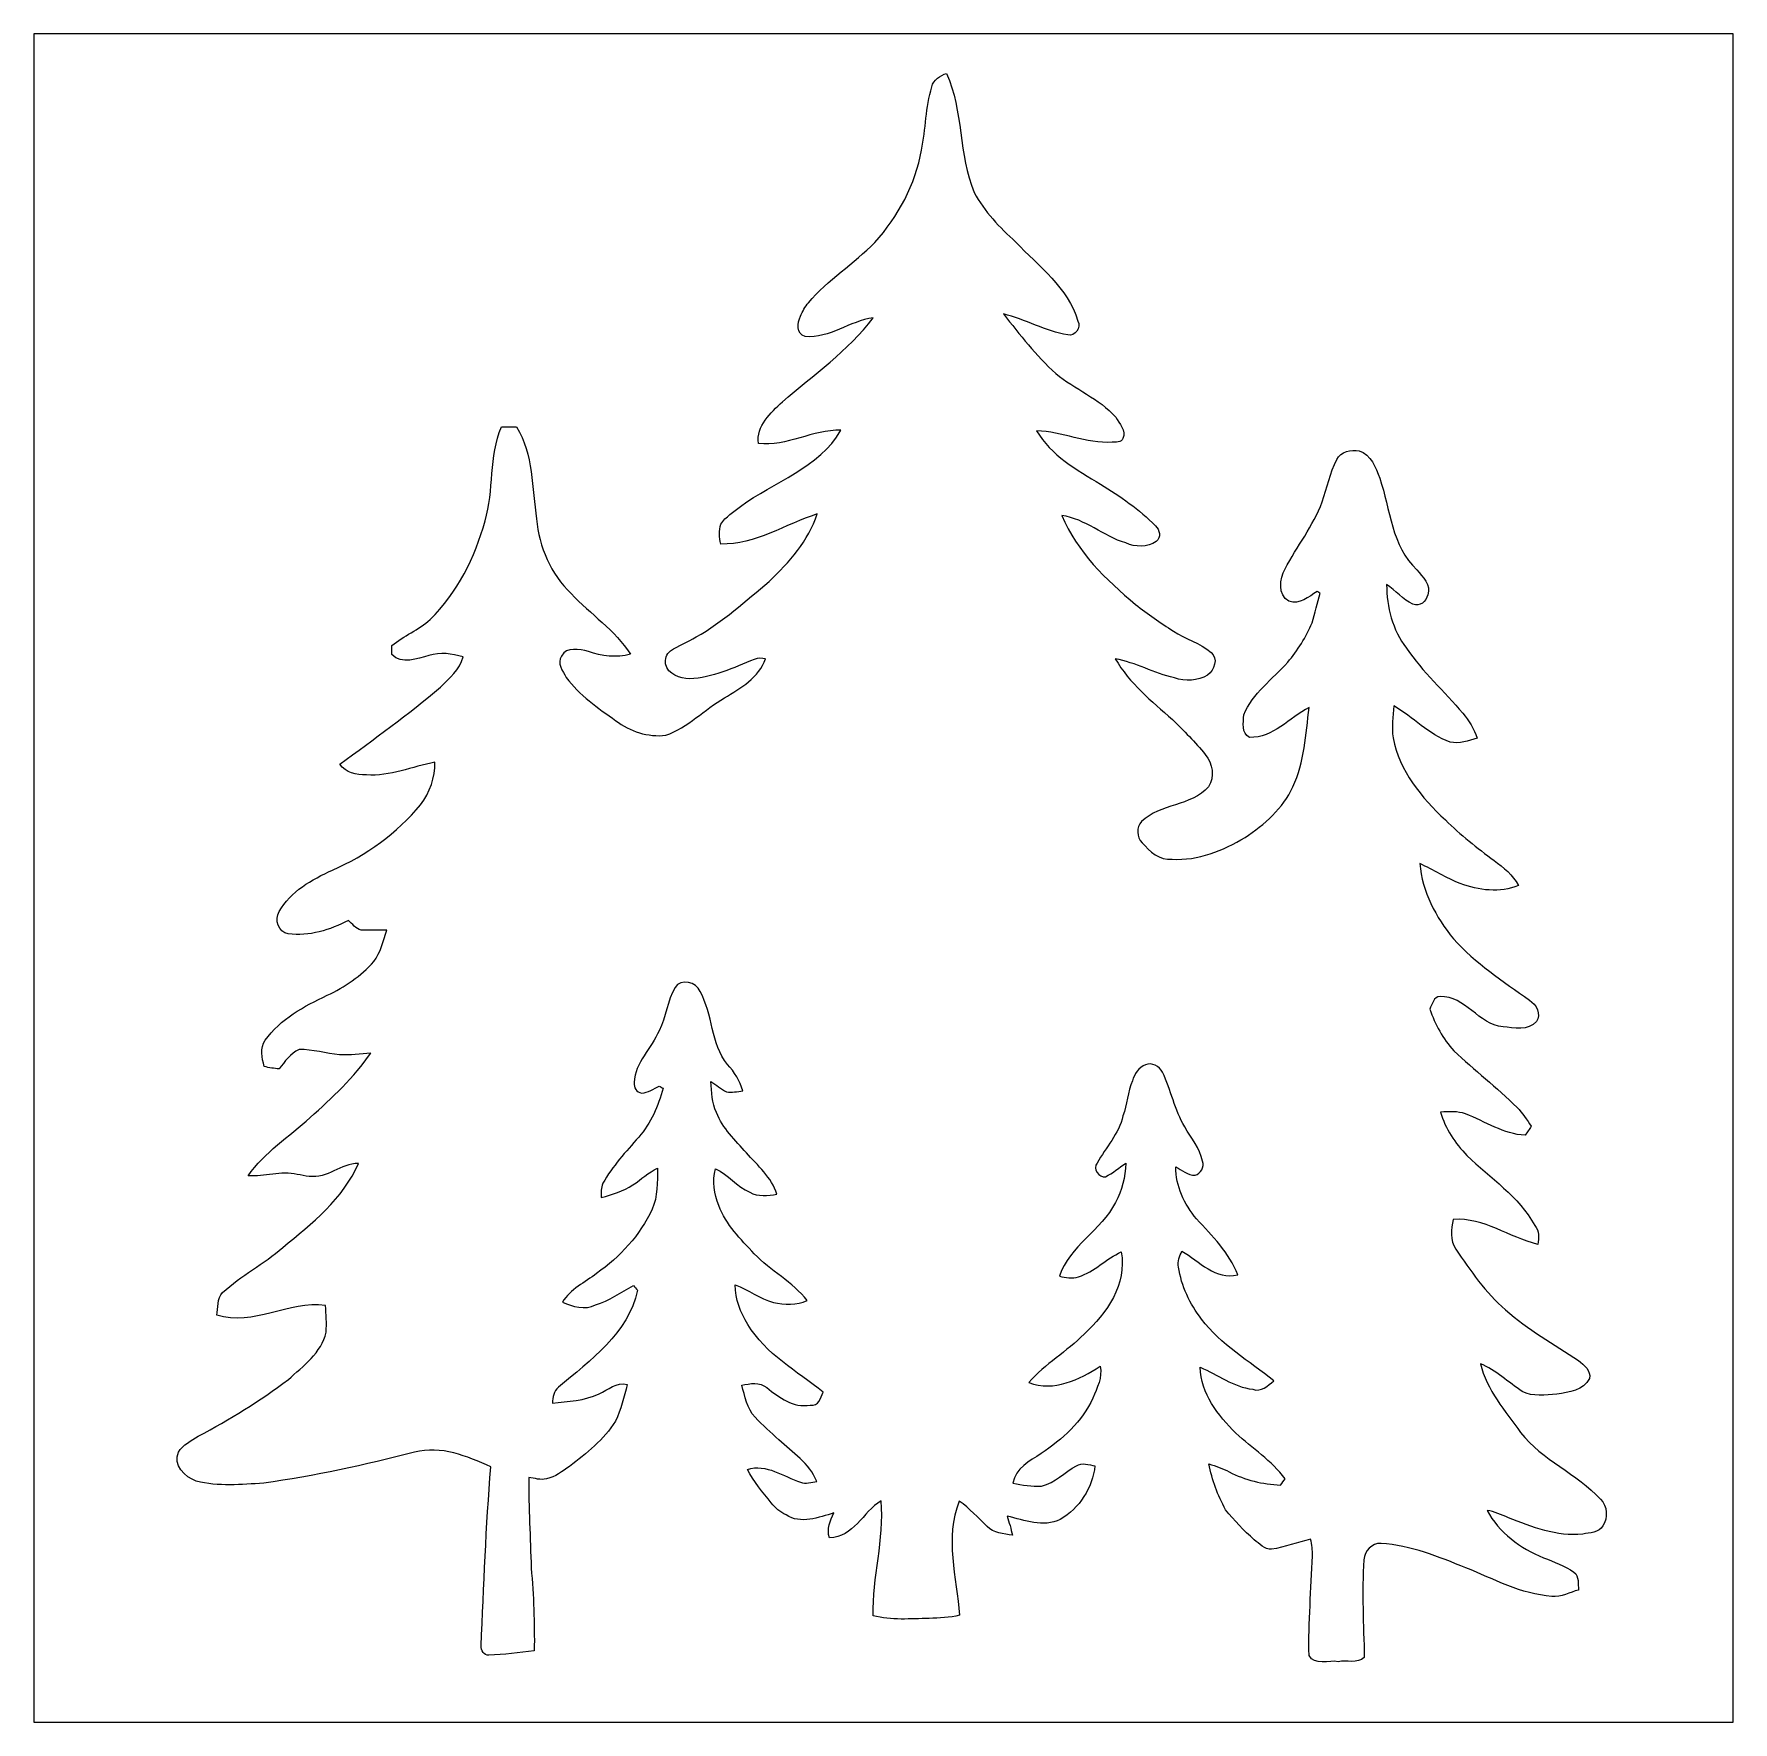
# Model space of a CAD drawing. Header units: centimetres. Extents: x -16.8 to 16.8, y -16.7 to 16.7.
import ezdxf

# ---------------------------------------------------------------- set-up
doc = ezdxf.new("R2010")
doc.units = ezdxf.units.CM
doc.header["$MEASUREMENT"] = 0
doc.layers.add('Layer 1', color=7, linetype='Continuous')

msp = doc.modelspace()

# ---------------------------------------------------------------- linework, layer by layer
at = {"layer": 'Layer 1', "color": 7}
for points, knots in [([(-16.77458, 16.66875), (-16.77458, 16.66875), (16.77458, 16.66875), (16.77458, 16.66875), (16.77458, 16.66875), (16.77458, 16.66875), (16.77458, -16.66875), (16.77458, -16.66875), (16.77458, -16.66875), (16.77458, -16.66875), (-16.77458, -16.66875), (-16.77458, -16.66875), (-16.77458, -16.66875), (-16.77458, -16.66875), (-16.77458, 16.66875), (-16.77458, 16.66875), (-16.77458, 16.66875), (-16.77458, 16.66875), (-16.77458, 16.66875), (-16.77458, 16.66875)], [0, 0, 0, 0, 0.16666667, 0.16666667, 0.16666667, 0.16666667, 0.33333333, 0.33333333, 0.33333333, 0.33333333, 0.5, 0.5, 0.5, 0.5, 0.66666667, 0.66666667, 0.66666667, 0.66666667, 1, 1, 1, 1]), ([(0.95321, 15.62523), (0.82903, 15.22024), (0.83785, 14.78915), (0.74895, 14.3764), (0.74895, 14.3764), (0.63324, 13.69342), (0.28822, 13.06512), (-0.16898, 12.55113), (-0.16898, 12.55113), (-0.58526, 12.13097), (-1.0982, 11.81417), (-1.48308, 11.36086), (-1.48308, 11.36086), (-1.5494, 11.28148), (-1.59844, 11.18905), (-1.63865, 11.09451), (-1.63865, 11.09451), (-1.7018, 10.96081), (-1.72332, 10.74173), (-1.54658, 10.69411), (-1.54658, 10.69411), (-1.06433, 10.64895), (-0.66851, 11.00384), (-0.20144, 11.06241), (-0.20144, 11.06241), (-0.70062, 10.40906), (-1.38042, 9.93704), (-1.99531, 9.40329), (-1.99531, 9.40329), (-2.2292, 9.18563), (-2.5146, 8.93269), (-2.47086, 8.5792), (-2.47086, 8.5792), (-1.90782, 8.51641), (-1.39665, 8.85966), (-0.84032, 8.84379), (-0.84032, 8.84379), (-1.27635, 8.09413), (-2.159, 7.83026), (-2.82399, 7.33742), (-2.82399, 7.33742), (-2.9531, 7.22348), (-3.11891, 7.13811), (-3.2131, 6.98888), (-3.2131, 6.98888), (-3.25543, 6.86153), (-3.23991, 6.72465), (-3.21451, 6.59589), (-3.21451, 6.59589), (-2.52942, 6.57719), (-1.94134, 6.98782), (-1.30986, 7.18891), (-1.30986, 7.18891), (-1.48237, 6.6615), (-1.86161, 6.23217), (-2.25848, 5.85752), (-2.25848, 5.85752), (-2.71851, 5.46735), (-3.17183, 5.06024), (-3.69888, 4.76074), (-3.69888, 4.76074), (-3.86715, 4.6669), (-4.04601, 4.59211), (-4.20652, 4.48486), (-4.20652, 4.48486), (-4.28943, 4.43054), (-4.31483, 4.31941), (-4.30565, 4.22663), (-4.30565, 4.22663), (-4.25238, 4.02096), (-4.02202, 3.93453), (-3.82834, 3.93524), (-3.82834, 3.93524), (-3.37573, 3.94582), (-2.96369, 4.15819), (-2.55058, 4.31765), (-2.55058, 4.31765), (-2.48038, 4.34799), (-2.40242, 4.34622), (-2.32904, 4.32717), (-2.32904, 4.32717), (-2.45886, 3.95781), (-2.82187, 3.74826), (-3.13866, 3.55847), (-3.13866, 3.55847), (-3.5373, 3.33058), (-3.85904, 2.97109), (-4.29824, 2.81834), (-4.29824, 2.81834), (-4.6482, 2.77707), (-5.00803, 2.8956), (-5.28708, 3.10691), (-5.28708, 3.10691), (-5.6388, 3.35915), (-6.00745, 3.6068), (-6.26463, 3.9624), (-6.26463, 3.9624), (-6.33377, 4.08658), (-6.4516, 4.24039), (-6.36094, 4.38362), (-6.36094, 4.38362), (-6.25581, 4.57306), (-6.00287, 4.5152), (-5.82789, 4.47428), (-5.82789, 4.47428), (-5.56154, 4.37903), (-5.27191, 4.34375), (-4.99674, 4.4196), (-4.99674, 4.4196), (-5.29625, 4.89867), (-5.78979, 5.20524), (-6.16585, 5.61693), (-6.16585, 5.61693), (-6.56908, 6.00146), (-6.80297, 6.5405), (-6.85165, 7.09154), (-6.85165, 7.09154), (-6.94478, 7.69867), (-6.90704, 8.36824), (-7.24676, 8.90764), (-7.24676, 8.90764), (-7.34554, 8.90834), (-7.44396, 8.90976), (-7.54239, 8.91081), (-7.54239, 8.91081), (-7.79568, 8.32238), (-7.68668, 7.65986), (-7.86694, 7.05273), (-7.86694, 7.05273), (-8.06838, 6.33166), (-8.41163, 5.63421), (-8.95138, 5.1054), (-8.95138, 5.1054), (-9.17681, 4.8962), (-9.4742, 4.78578), (-9.70844, 4.58929), (-9.70844, 4.58929), (-9.70809, 4.54484), (-9.70739, 4.45594), (-9.70703, 4.41149), (-9.70703, 4.41149), (-9.51018, 4.20441), (-9.20785, 4.33599), (-8.97537, 4.39173), (-8.97537, 4.39173), (-8.75524, 4.46476), (-8.52064, 4.43336), (-8.30298, 4.36774), (-8.30298, 4.36774), (-8.36189, 4.11233), (-8.57426, 3.95041), (-8.74536, 3.77119), (-8.74536, 3.77119), (-9.38283, 3.23144), (-10.06052, 2.74073), (-10.73609, 2.24931), (-10.73609, 2.24931), (-10.61932, 2.08174), (-10.40659, 2.02741), (-10.21186, 2.03518), (-10.21186, 2.03518), (-9.74372, 2.00554), (-9.30593, 2.19569), (-8.85613, 2.28882), (-8.85613, 2.28882), (-8.85684, 1.98614), (-8.95244, 1.68593), (-9.14012, 1.4478), (-9.14012, 1.4478), (-9.6072, 0.88724), (-10.21151, 0.44379), (-10.88178, 0.15769), (-10.88178, 0.15769), (-11.2836, -0.03069), (-11.71116, -0.26176), (-11.93165, -0.66428), (-11.93165, -0.66428), (-12.02761, -0.82479), (-11.95141, -1.07068), (-11.75491, -1.10067), (-11.75491, -1.10067), (-11.34251, -1.15711), (-10.92764, -1.03046), (-10.56711, -0.83679), (-10.56711, -0.83679), (-10.48985, -0.90664), (-10.42176, -1.00295), (-10.31487, -1.02729), (-10.31487, -1.02729), (-10.14624, -1.03752), (-9.97656, -1.0287), (-9.80722, -1.03293), (-9.80722, -1.03293), (-9.88166, -1.24178), (-9.92752, -1.46967), (-10.06193, -1.65065), (-10.06193, -1.65065), (-10.31734, -1.93604), (-10.63837, -2.15547), (-10.98444, -2.31563), (-10.98444, -2.31563), (-11.4427, -2.53259), (-11.9066, -2.78589), (-12.21211, -3.20428), (-12.21211, -3.20428), (-12.30842, -3.36056), (-12.27667, -3.55459), (-12.22657, -3.72004), (-12.22657, -3.72004), (-12.13238, -3.75567), (-12.03078, -3.75356), (-11.93271, -3.77155), (-11.93271, -3.77155), (-11.82652, -3.62268), (-11.70623, -3.47204), (-11.54077, -3.38737), (-11.54077, -3.38737), (-11.26984, -3.38384), (-11.00773, -3.46604), (-10.73997, -3.4925), (-10.73997, -3.4925), (-10.53359, -3.49709), (-10.32757, -3.47874), (-10.12296, -3.45828), (-10.12296, -3.45828), (-10.45669, -3.93982), (-10.88813, -4.34058), (-11.31993, -4.73216), (-11.31993, -4.73216), (-11.73727, -5.10505), (-12.22481, -5.41549), (-12.54584, -5.88257), (-12.54584, -5.88257), (-12.22093, -5.90374), (-11.90025, -5.78062), (-11.5764, -5.85258), (-11.5764, -5.85258), (-11.49738, -5.86458), (-11.41977, -5.88716), (-11.33934, -5.89351), (-11.33934, -5.89351), (-10.98479, -5.93901), (-10.71598, -5.63986), (-10.3692, -5.63562), (-10.3692, -5.63562), (-10.66412, -6.33871), (-11.28995, -6.82202), (-11.86039, -7.2958), (-11.86039, -7.2958), (-12.23469, -7.62282), (-12.68589, -7.84895), (-13.05031, -8.18797), (-13.05031, -8.18797), (-13.16038, -8.30721), (-13.13886, -8.48783), (-13.16496, -8.63459), (-13.16496, -8.63459), (-12.44424, -8.86425), (-11.74327, -8.34249), (-11.01937, -8.43986), (-11.01937, -8.43986), (-11.00349, -8.6166), (-10.99573, -8.79263), (-11.0049, -8.97043), (-11.0049, -8.97043), (-11.09486, -9.37966), (-11.46351, -9.63824), (-11.75209, -9.90671), (-11.75209, -9.90671), (-12.31441, -10.32369), (-12.90955, -10.69834), (-13.53009, -11.02219), (-13.53009, -11.02219), (-13.66626, -11.11568), (-13.84018, -11.18553), (-13.91885, -11.34039), (-13.91885, -11.34039), (-14.03703, -11.58663), (-13.79467, -11.83711), (-13.56889, -11.91119), (-13.56889, -11.91119), (-13.13603, -12.02408), (-12.67954, -11.97892), (-12.23892, -11.95176), (-12.23892, -11.95176), (-11.2335, -11.81171), (-10.24184, -11.58946), (-9.25795, -11.34075), (-9.25795, -11.34075), (-8.74219, -11.20105), (-8.22043, -11.42118), (-7.75264, -11.6265), (-7.75264, -11.6265), (-7.8486, -12.80442), (-7.89658, -13.98482), (-7.94385, -15.16556), (-7.94385, -15.16556), (-7.9562, -15.25376), (-7.88599, -15.35501), (-7.7911, -15.34795), (-7.7911, -15.34795), (-7.49124, -15.33631), (-7.19243, -15.30562), (-6.89575, -15.25976), (-6.89575, -15.25976), (-6.8894, -14.71542), (-6.90739, -14.17179), (-6.95678, -13.62992), (-6.95678, -13.62992), (-6.97442, -13.03232), (-7.00546, -12.43542), (-7.00511, -11.83781), (-7.00511, -11.83781), (-6.8894, -11.85474), (-6.77157, -11.89637), (-6.65445, -11.86744), (-6.65445, -11.86744), (-6.48335, -11.82723), (-6.34012, -11.71787), (-6.19831, -11.61909), (-6.19831, -11.61909), (-5.86176, -11.36121), (-5.52168, -11.08816), (-5.29026, -10.72762), (-5.29026, -10.72762), (-5.18089, -10.4969), (-5.12763, -10.24537), (-5.05919, -10.0009), (-5.05919, -10.0009), (-5.26838, -9.95609), (-5.43948, -10.10391), (-5.61763, -10.18399), (-5.61763, -10.18399), (-5.90268, -10.32369), (-6.22794, -10.33851), (-6.53768, -10.3692), (-6.53768, -10.3692), (-6.52745, -10.25737), (-6.51616, -10.13072), (-6.41738, -10.0584), (-6.41738, -10.0584), (-5.79049, -9.52818), (-5.04155, -8.99478), (-4.85528, -8.14141), (-4.85528, -8.14141), (-4.8828, -8.11071), (-4.91031, -8.08037), (-4.93783, -8.05039), (-4.93783, -8.05039), (-5.18089, -8.18832), (-5.4169, -8.34461), (-5.68431, -8.43245), (-5.68431, -8.43245), (-5.89527, -8.53616), (-6.13657, -8.46667), (-6.33906, -8.37741), (-6.33906, -8.37741), (-6.18631, -8.11636), (-5.89633, -7.98901), (-5.66596, -7.80838), (-5.66596, -7.80838), (-5.20171, -7.487), (-4.80907, -7.05626), (-4.56812, -6.54226), (-4.56812, -6.54226), (-4.45805, -6.28791), (-4.4637, -6.00251), (-4.46229, -5.73158), (-4.46229, -5.73158), (-4.64009, -5.8166), (-4.78473, -5.95066), (-4.94665, -6.05896), (-4.94665, -6.05896), (-5.13539, -6.18561), (-5.35658, -6.24805), (-5.57213, -6.31084), (-5.57213, -6.31084), (-5.57001, -6.217), (-5.58518, -6.11646), (-5.54038, -6.03003), (-5.54038, -6.03003), (-5.35305, -5.69066), (-5.08494, -5.40808), (-4.83411, -5.11598), (-4.83411, -5.11598), (-4.59246, -4.84117), (-4.44606, -4.50074), (-4.35187, -4.15149), (-4.35187, -4.15149), (-4.37056, -4.14055), (-4.40866, -4.11903), (-4.42736, -4.10845), (-4.42736, -4.10845), (-4.53813, -4.16489), (-4.64749, -4.24603), (-4.77661, -4.24639), (-4.77661, -4.24639), (-4.87786, -4.23968), (-4.93395, -4.13385), (-4.9209, -4.04142), (-4.9209, -4.04142), (-4.91349, -3.6389), (-4.57623, -3.36621), (-4.43018, -3.01554), (-4.43018, -3.01554), (-4.29119, -2.74355), (-4.26791, -2.42817), (-4.11551, -2.16218), (-4.11551, -2.16218), (-4.00826, -1.97273), (-3.68864, -2.05352), (-3.62162, -2.24331), (-3.62162, -2.24331), (-3.36656, -2.69099), (-3.41242, -3.26708), (-3.08187, -3.68053), (-3.08187, -3.68053), (-2.94287, -3.83081), (-2.83351, -4.00579), (-2.78059, -4.20441), (-2.78059, -4.20441), (-2.88537, -4.22592), (-2.99403, -4.23439), (-3.10056, -4.22416), (-3.10056, -4.22416), (-3.21134, -4.16877), (-3.30341, -4.08305), (-3.40924, -4.01884), (-3.40924, -4.01884), (-3.39125, -4.22522), (-3.39266, -4.44394), (-3.29671, -4.63374), (-3.29671, -4.63374), (-3.17747, -4.94771), (-2.92382, -5.17737), (-2.70828, -5.42466), (-2.70828, -5.42466), (-2.48708, -5.68043), (-2.20627, -5.90903), (-2.10432, -6.24417), (-2.10432, -6.24417), (-2.28212, -6.27592), (-2.47685, -6.29744), (-2.64019, -6.20466), (-2.64019, -6.20466), (-2.90019, -6.10023), (-3.05999, -5.84835), (-3.31858, -5.74604), (-3.31858, -5.74604), (-3.38843, -5.98911), (-3.3401, -6.23817), (-3.24944, -6.46818), (-3.24944, -6.46818), (-3.11891, -6.84918), (-2.81834, -7.13176), (-2.55305, -7.42174), (-2.55305, -7.42174), (-2.22885, -7.75794), (-1.79634, -7.97772), (-1.5046, -8.34637), (-1.5046, -8.34637), (-1.71662, -8.43174), (-1.95298, -8.42857), (-2.17382, -8.38376), (-2.17382, -8.38376), (-2.44334, -8.30827), (-2.66771, -8.13223), (-2.92876, -8.03698), (-2.92876, -8.03698), (-2.92876, -8.31497), (-2.82575, -8.58308), (-2.6797, -8.81662), (-2.6797, -8.81662), (-2.32304, -9.40047), (-1.71309, -9.7409), (-1.19098, -10.154), (-1.19098, -10.154), (-1.2506, -10.26266), (-1.26929, -10.44822), (-1.44851, -10.40941), (-1.44851, -10.40941), (-1.78188, -10.46974), (-2.06128, -10.25807), (-2.30576, -10.06546), (-2.30576, -10.06546), (-2.44616, -9.94304), (-2.63243, -9.98467), (-2.79894, -10.01677), (-2.79894, -10.01677), (-2.73579, -10.23338), (-2.69522, -10.47715), (-2.53683, -10.65036), (-2.53683, -10.65036), (-2.39007, -10.80946), (-2.22144, -10.94634), (-2.06587, -11.09698), (-2.06587, -11.09698), (-1.79776, -11.35098), (-1.45591, -11.55665), (-1.31904, -11.91754), (-1.31904, -11.91754), (-1.42311, -11.93306), (-1.53317, -11.97892), (-1.63618, -11.93094), (-1.63618, -11.93094), (-1.9812, -11.82335), (-2.30928, -11.56159), (-2.68852, -11.67836), (-2.68852, -11.67836), (-2.56752, -11.92318), (-2.38548, -12.12885), (-2.2165, -12.34087), (-2.2165, -12.34087), (-2.13819, -12.44036), (-2.04117, -12.52643), (-1.9244, -12.57864), (-1.9244, -12.57864), (-1.63266, -12.76667), (-1.27988, -12.63086), (-0.97861, -12.53737), (-0.97861, -12.53737), (-1.05022, -12.69189), (-1.1236, -12.85769), (-1.06821, -13.02949), (-1.06821, -13.02949), (-0.58808, -13.02456), (-0.41169, -12.52044), (-0.04833, -12.30136), (-0.04833, -12.30136), (0.02399, -13.06336), (-0.22472, -13.80949), (-0.20426, -14.57184), (-0.20426, -14.57184), (0.15663, -14.66533), (0.53305, -14.62793), (0.90064, -14.62193), (0.90064, -14.62193), (1.10137, -14.61382), (1.30563, -14.61064), (1.50213, -14.56055), (1.50213, -14.56055), (1.44463, -13.81689), (1.20403, -13.02985), (1.49437, -12.30806), (1.49437, -12.30806), (1.7018, -12.44706), (1.86584, -12.63721), (2.0447, -12.80901), (2.0447, -12.80901), (2.17629, -12.93636), (2.37419, -12.94977), (2.54423, -12.97975), (2.54423, -12.97975), (2.52095, -12.85169), (2.47862, -12.72822), (2.44334, -12.60334), (2.44334, -12.60334), (2.78342, -12.68201), (3.15242, -12.83794), (3.49144, -12.66684), (3.49144, -12.66684), (3.86715, -12.45094), (4.12785, -12.03854), (4.17583, -11.60815), (4.17583, -11.60815), (4.05659, -11.58946), (3.92324, -11.53936), (3.81, -11.60639), (3.81, -11.60639), (3.57646, -11.73551), (3.38878, -11.94788), (3.12103, -12.00961), (3.12103, -12.00961), (2.93053, -12.01949), (2.74038, -11.98986), (2.55411, -11.95282), (2.55411, -11.95282), (2.60667, -11.65613), (2.8889, -11.51749), (3.11079, -11.36474), (3.11079, -11.36474), (3.53095, -11.08957), (3.92359, -10.73609), (4.13209, -10.27077), (4.13209, -10.27077), (4.21887, -10.07428), (4.3247, -9.86261), (4.2799, -9.64318), (4.2799, -9.64318), (3.86503, -9.90318), (3.36726, -10.15541), (2.87055, -9.96244), (2.87055, -9.96244), (3.18629, -9.59344), (3.62479, -9.35531), (3.96134, -9.00606), (3.96134, -9.00606), (4.40761, -8.60107), (4.81012, -8.02076), (4.69547, -7.38399), (4.69547, -7.38399), (4.39526, -7.51593), (4.16807, -7.77699), (3.84986, -7.87365), (3.84986, -7.87365), (3.72816, -7.91986), (3.59622, -7.89058), (3.4738, -7.86342), (3.4738, -7.86342), (3.67101, -7.25981), (4.30636, -6.96489), (4.57941, -6.40856), (4.57941, -6.40856), (4.71099, -6.17185), (4.77273, -5.90338), (4.78825, -5.63492), (4.78825, -5.63492), (4.6482, -5.71394), (4.53108, -5.83036), (4.38573, -5.89986), (4.38573, -5.89986), (4.25697, -5.92314), (4.1208, -5.7404), (4.21816, -5.62928), (4.21816, -5.62928), (4.3875, -5.31848), (4.64926, -5.0546), (4.72722, -4.699), (4.72722, -4.699), (4.81436, -4.47252), (4.81894, -4.22451), (4.91807, -4.00297), (4.91807, -4.00297), (4.95088, -3.86644), (5.04225, -3.74333), (5.17313, -3.68935), (5.17313, -3.68935), (5.30084, -3.63008), (5.44901, -3.72322), (5.50933, -3.83752), (5.50933, -3.83752), (5.67831, -4.18747), (5.74851, -4.57941), (5.94889, -4.91525), (5.94889, -4.91525), (6.06919, -5.1375), (6.25369, -5.33541), (6.29814, -5.59012), (6.29814, -5.59012), (6.34647, -5.71324), (6.25863, -5.83071), (6.15244, -5.87199), (6.15244, -5.87199), (6.00851, -5.86669), (5.89209, -5.76897), (5.77039, -5.70371), (5.77039, -5.70371), (5.76615, -6.08683), (5.94289, -6.44208), (6.17784, -6.73417), (6.17784, -6.73417), (6.49111, -7.06614), (6.82837, -7.40339), (6.99347, -7.83731), (6.99347, -7.83731), (6.5599, -7.94314), (6.23217, -7.57167), (5.89245, -7.36847), (5.89245, -7.36847), (5.85047, -7.46795), (5.80002, -7.57343), (5.82224, -7.68456), (5.82224, -7.68456), (5.88645, -8.05674), (6.04273, -8.41622), (6.28156, -8.70973), (6.28156, -8.70973), (6.6615, -9.21808), (7.22101, -9.54052), (7.70784, -9.93105), (7.70784, -9.93105), (7.59037, -10.02665), (7.46231, -10.15718), (7.29051, -10.09791), (7.29051, -10.09791), (6.90704, -10.05099), (6.60012, -9.80863), (6.25404, -9.66364), (6.25404, -9.66364), (6.2611, -10.18434), (6.60964, -10.61191), (6.95572, -10.96504), (6.95572, -10.96504), (7.28768, -11.25749), (7.65881, -11.51043), (7.93362, -11.86321), (7.93362, -11.86321), (7.90187, -11.90413), (7.87012, -11.94576), (7.83907, -11.98774), (7.83907, -11.98774), (7.48806, -11.97469), (7.13916, -11.89002), (6.82696, -11.72845), (6.82696, -11.72845), (6.6996, -11.65966), (6.56378, -11.61062), (6.42479, -11.57287), (6.42479, -11.57287), (6.48829, -11.8872), (6.59906, -12.19412), (6.75322, -12.47528), (6.75322, -12.47528), (6.92432, -12.68942), (7.118, -12.88591), (7.32084, -13.07042), (7.32084, -13.07042), (7.42139, -13.14768), (7.52475, -13.26374), (7.66374, -13.25809), (7.66374, -13.25809), (7.92621, -13.214), (8.17668, -13.12122), (8.43456, -13.05666), (8.43456, -13.05666), (8.4582, -13.16496), (8.47231, -13.27573), (8.46914, -13.38686), (8.46914, -13.38686), (8.44656, -14.04338), (8.38729, -14.69954), (8.40352, -15.35642), (8.40352, -15.35642), (8.50794, -15.56209), (8.80463, -15.44073), (8.97925, -15.47707), (8.97925, -15.47707), (9.14012, -15.44179), (9.36202, -15.52504), (9.4936, -15.39205), (9.4936, -15.39205), (9.48231, -14.75034), (9.43963, -14.10652), (9.4869, -13.46518), (9.4869, -13.46518), (9.50348, -13.2902), (9.64001, -13.13039), (9.8238, -13.14274), (9.8238, -13.14274), (10.40977, -13.18013), (10.96081, -13.40626), (11.5002, -13.62287), (11.5002, -13.62287), (12.05159, -13.84653), (12.59134, -14.14321), (13.19636, -14.18696), (13.19636, -14.18696), (13.38086, -14.20636), (13.55055, -14.10335), (13.72588, -14.06313), (13.72588, -14.06313), (13.70789, -13.94213), (13.74422, -13.79044), (13.6331, -13.7093), (13.6331, -13.7093), (13.44824, -13.58406), (13.23869, -13.50469), (13.03267, -13.42319), (13.03267, -13.42319), (12.57794, -13.23587), (12.15214, -12.93142), (11.91719, -12.48904), (11.91719, -12.48904), (12.06606, -12.51021), (12.20011, -12.57829), (12.3384, -12.63368), (12.3384, -12.63368), (12.80619, -12.81677), (13.29337, -13.01432), (13.80737, -12.95753), (13.80737, -12.95753), (13.94284, -12.92825), (14.12416, -12.93072), (14.20671, -12.79666), (14.20671, -12.79666), (14.30549, -12.63756), (14.29808, -12.40049), (14.15591, -12.26961), (14.15591, -12.26961), (13.69413, -11.75632), (13.01009, -11.50126), (12.58076, -10.95234), (12.58076, -10.95234), (12.2749, -10.52583), (11.91295, -10.11273), (11.78595, -9.59167), (11.78595, -9.59167), (12.09499, -9.72009), (12.33523, -9.96174), (12.61392, -10.13989), (12.61392, -10.13989), (12.81959, -10.25349), (13.07253, -10.20586), (13.29655, -10.19422), (13.29655, -10.19422), (13.52656, -10.15788), (13.82642, -10.12049), (13.94178, -9.88377), (13.94178, -9.88377), (13.9767, -9.73102), (13.82818, -9.61496), (13.72517, -9.52641), (13.72517, -9.52641), (13.23587, -9.20785), (12.72187, -8.91963), (12.28337, -8.53017), (12.28337, -8.53017), (11.88826, -8.19044), (11.58946, -7.75582), (11.29877, -7.32825), (11.29877, -7.32825), (11.176, -7.15363), (11.21198, -6.93808), (11.25185, -6.74229), (11.25185, -6.74229), (11.86109, -6.70101), (12.35146, -7.10036), (12.91943, -7.23477), (12.91943, -7.23477), (12.94412, -7.10777), (12.95435, -6.96771), (12.85981, -6.86188), (12.85981, -6.86188), (12.54831, -6.28474), (11.97998, -5.92808), (11.52137, -5.48252), (11.52137, -5.48252), (11.29136, -5.23628), (11.08957, -4.95194), (10.99891, -4.62351), (10.99891, -4.62351), (11.16401, -4.6161), (11.33651, -4.60057), (11.49526, -4.65949), (11.49526, -4.65949), (11.88438, -4.80695), (12.24315, -5.06271), (12.67142, -5.08), (12.67142, -5.08), (12.71094, -5.02109), (12.75115, -4.96252), (12.79172, -4.90432), (12.79172, -4.90432), (12.70459, -4.77414), (12.61957, -4.64185), (12.50915, -4.53002), (12.50915, -4.53002), (12.11192, -4.13703), (11.67165, -3.79166), (11.26102, -3.41383), (11.26102, -3.41383), (11.04971, -3.17606), (10.88884, -2.89031), (10.789, -2.58904), (10.789, -2.58904), (10.82957, -2.49837), (10.8645, -2.33962), (10.98903, -2.3428), (10.98903, -2.3428), (11.49103, -2.32198), (11.74468, -2.89772), (12.23398, -2.93758), (12.23398, -2.93758), (12.44212, -2.96616), (12.73563, -3.01872), (12.89121, -2.83633), (12.89121, -2.83633), (12.9981, -2.69099), (12.88803, -2.49802), (12.7575, -2.41194), (12.7575, -2.41194), (12.23081, -2.04364), (11.68576, -1.68169), (11.25326, -1.20015), (11.25326, -1.20015), (10.90718, -0.77858), (10.63625, -0.26705), (10.59004, 0.28399), (10.59004, 0.28399), (10.86026, 0.16087), (11.11391, 0.00353), (11.38802, -0.11148), (11.38802, -0.11148), (11.7535, -0.23989), (12.17048, -0.30551), (12.53702, -0.14676), (12.53702, -0.14676), (12.43118, 0.06279), (12.23821, 0.20496), (12.05724, 0.34502), (12.05724, 0.34502), (11.72104, 0.59337), (11.39331, 0.85407), (11.09486, 1.14688), (11.09486, 1.14688), (10.62355, 1.58538), (10.18681, 2.11702), (10.06334, 2.76542), (10.06334, 2.76542), (10.02947, 2.97462), (10.05875, 3.18805), (10.07639, 3.3976), (10.07639, 3.3976), (10.45986, 3.1817), (10.76466, 2.82998), (11.18835, 2.68499), (11.18835, 2.68499), (11.36791, 2.63913), (11.55418, 2.70686), (11.72386, 2.76472), (11.72386, 2.76472), (11.65789, 2.94287), (11.56264, 3.11044), (11.43811, 3.25367), (11.43811, 3.25367), (11.07158, 3.68688), (10.64436, 4.06823), (10.3251, 4.54096), (10.3251, 4.54096), (10.04641, 4.8962), (9.94057, 5.3527), (9.93387, 5.79684), (9.93387, 5.79684), (10.11308, 5.67443), (10.25596, 5.49734), (10.45527, 5.40702), (10.45527, 5.40702), (10.58545, 5.34882), (10.72127, 5.46664), (10.74526, 5.59329), (10.74526, 5.59329), (10.82746, 5.78556), (10.63837, 5.94677), (10.53042, 6.08542), (10.53042, 6.08542), (10.033, 6.55214), (10.00619, 7.28486), (9.79946, 7.89587), (9.79946, 7.89587), (9.7215, 8.10754), (9.62695, 8.35836), (9.39341, 8.4388), (9.39341, 8.4388), (9.23572, 8.46702), (9.0297, 8.41904), (8.95068, 8.26452), (8.95068, 8.26452), (8.81486, 7.99994), (8.75736, 7.70537), (8.66034, 7.42597), (8.66034, 7.42597), (8.48748, 6.94937), (8.16222, 6.55002), (7.92903, 6.10447), (7.92903, 6.10447), (7.82602, 5.9055), (7.77734, 5.58976), (8.00594, 5.46629), (8.00594, 5.46629), (8.21161, 5.38798), (8.39929, 5.55766), (8.56156, 5.65609), (8.56156, 5.65609), (8.57709, 5.64797), (8.60884, 5.63174), (8.62436, 5.62328), (8.62436, 5.62328), (8.56403, 5.43172), (8.52629, 5.23311), (8.46314, 5.04225), (8.46314, 5.04225), (8.34037, 4.76144), (8.18339, 4.49263), (7.98089, 4.26156), (7.98089, 4.26156), (7.68421, 3.92324), (7.28451, 3.65407), (7.11447, 3.22051), (7.11447, 3.22051), (7.10706, 3.07093), (7.06402, 2.86279), (7.22489, 2.77671), (7.22489, 2.77671), (7.69832, 2.76507), (8.01229, 3.17041), (8.40564, 3.36515), (8.40564, 3.36515), (8.33579, 2.83774), (8.31568, 2.28847), (8.08284, 1.79987), (8.08284, 1.79987), (7.89199, 1.37054), (7.5184, 1.05798), (7.13952, 0.79904), (7.13952, 0.79904), (6.70384, 0.54257), (6.21524, 0.3369), (5.69807, 0.37218), (5.69807, 0.37218), (5.4483, 0.34008), (5.25886, 0.52881), (5.10681, 0.69638), (5.10681, 0.69638), (5.00027, 0.80363), (4.98475, 1.00401), (5.09446, 1.11372), (5.09446, 1.11372), (5.46276, 1.47532), (6.07342, 1.4097), (6.41738, 1.79987), (6.41738, 1.79987), (6.54438, 1.99531), (6.49887, 2.26483), (6.35388, 2.4384), (6.35388, 2.4384), (6.15562, 2.68499), (5.92914, 2.90724), (5.70477, 3.12949), (5.70477, 3.12949), (5.29519, 3.49321), (4.85493, 3.84669), (4.57694, 4.32858), (4.57694, 4.32858), (4.98122, 4.25521), (5.34494, 4.04601), (5.74428, 3.95217), (5.74428, 3.95217), (5.95595, 3.87597), (6.20677, 3.89043), (6.39974, 4.00861), (6.39974, 4.00861), (6.5345, 4.10175), (6.61317, 4.33881), (6.46889, 4.45629), (6.46889, 4.45629), (6.24875, 4.6422), (5.96194, 4.71876), (5.72311, 4.87574), (5.72311, 4.87574), (5.47017, 5.04331), (5.2137, 5.20841), (4.97911, 5.40138), (4.97911, 5.40138), (4.39455, 5.89351), (3.82023, 6.43784), (3.52284, 7.15857), (3.52284, 7.15857), (3.98851, 7.09224), (4.34022, 6.74864), (4.7819, 6.6167), (4.7819, 6.6167), (4.97099, 6.53274), (5.21018, 6.52956), (5.38586, 6.64527), (5.38586, 6.64527), (5.48499, 6.72712), (5.45536, 6.87705), (5.37104, 6.95784), (5.37104, 6.95784), (5.0479, 7.27745), (4.67289, 7.54062), (4.2866, 7.7784), (4.2866, 7.7784), (3.8167, 8.06027), (3.30694, 8.3439), (3.02331, 8.83285), (3.02331, 8.83285), (3.52884, 8.81451), (4.00262, 8.57532), (4.51273, 8.60531), (4.51273, 8.60531), (4.5653, 8.61236), (4.71205, 8.58802), (4.72652, 8.68186), (4.72652, 8.68186), (4.7946, 8.83497), (4.65384, 8.97608), (4.58611, 9.10237), (4.58611, 9.10237), (4.25626, 9.47244), (3.77754, 9.652), (3.40078, 9.9635), (3.40078, 9.9635), (3.01202, 10.31381), (2.69416, 10.73185), (2.36749, 11.13861), (2.36749, 11.13861), (2.80282, 11.03454), (3.19581, 10.79641), (3.64031, 10.72691), (3.64031, 10.72691), (3.78636, 10.69199), (3.89961, 10.87226), (3.83999, 10.99926), (3.83999, 10.99926), (3.64243, 11.66072), (3.06599, 12.07946), (2.61091, 12.55924), (2.61091, 12.55924), (2.29694, 12.84746), (1.99284, 13.15932), (1.79035, 13.5382), (1.79035, 13.5382), (1.47884, 14.28926), (1.57974, 15.14687), (1.24566, 15.89123), (1.24566, 15.89123), (1.11725, 15.84501), (0.98848, 15.76705), (0.95321, 15.62523)], [0, 0, 0, 0, 0.00355872, 0.00355872, 0.00355872, 0.00355872, 0.00711744, 0.00711744, 0.00711744, 0.00711744, 0.01067616, 0.01067616, 0.01067616, 0.01067616, 0.01423488, 0.01423488, 0.01423488, 0.01423488, 0.01779359, 0.01779359, 0.01779359, 0.01779359, 0.02135231, 0.02135231, 0.02135231, 0.02135231, 0.02491103, 0.02491103, 0.02491103, 0.02491103, 0.02846975, 0.02846975, 0.02846975, 0.02846975, 0.03202847, 0.03202847, 0.03202847, 0.03202847, 0.03558719, 0.03558719, 0.03558719, 0.03558719, 0.03914591, 0.03914591, 0.03914591, 0.03914591, 0.04270463, 0.04270463, 0.04270463, 0.04270463, 0.04626335, 0.04626335, 0.04626335, 0.04626335, 0.04982206, 0.04982206, 0.04982206, 0.04982206, 0.05338078, 0.05338078, 0.05338078, 0.05338078, 0.0569395, 0.0569395, 0.0569395, 0.0569395, 0.06049822, 0.06049822, 0.06049822, 0.06049822, 0.06405694, 0.06405694, 0.06405694, 0.06405694, 0.06761566, 0.06761566, 0.06761566, 0.06761566, 0.07117438, 0.07117438, 0.07117438, 0.07117438, 0.0747331, 0.0747331, 0.0747331, 0.0747331, 0.07829181, 0.07829181, 0.07829181, 0.07829181, 0.08185053, 0.08185053, 0.08185053, 0.08185053, 0.08540925, 0.08540925, 0.08540925, 0.08540925, 0.08896797, 0.08896797, 0.08896797, 0.08896797, 0.09252669, 0.09252669, 0.09252669, 0.09252669, 0.09608541, 0.09608541, 0.09608541, 0.09608541, 0.09964413, 0.09964413, 0.09964413, 0.09964413, 0.10320285, 0.10320285, 0.10320285, 0.10320285, 0.10676157, 0.10676157, 0.10676157, 0.10676157, 0.11032028, 0.11032028, 0.11032028, 0.11032028, 0.113879, 0.113879, 0.113879, 0.113879, 0.11743772, 0.11743772, 0.11743772, 0.11743772, 0.12099644, 0.12099644, 0.12099644, 0.12099644, 0.12455516, 0.12455516, 0.12455516, 0.12455516, 0.12811388, 0.12811388, 0.12811388, 0.12811388, 0.1316726, 0.1316726, 0.1316726, 0.1316726, 0.13523132, 0.13523132, 0.13523132, 0.13523132, 0.13879004, 0.13879004, 0.13879004, 0.13879004, 0.14234875, 0.14234875, 0.14234875, 0.14234875, 0.14590747, 0.14590747, 0.14590747, 0.14590747, 0.14946619, 0.14946619, 0.14946619, 0.14946619, 0.15302491, 0.15302491, 0.15302491, 0.15302491, 0.15658363, 0.15658363, 0.15658363, 0.15658363, 0.16014235, 0.16014235, 0.16014235, 0.16014235, 0.16370107, 0.16370107, 0.16370107, 0.16370107, 0.16725979, 0.16725979, 0.16725979, 0.16725979, 0.17081851, 0.17081851, 0.17081851, 0.17081851, 0.17437722, 0.17437722, 0.17437722, 0.17437722, 0.17793594, 0.17793594, 0.17793594, 0.17793594, 0.18149466, 0.18149466, 0.18149466, 0.18149466, 0.18505338, 0.18505338, 0.18505338, 0.18505338, 0.1886121, 0.1886121, 0.1886121, 0.1886121, 0.19217082, 0.19217082, 0.19217082, 0.19217082, 0.19572954, 0.19572954, 0.19572954, 0.19572954, 0.19928826, 0.19928826, 0.19928826, 0.19928826, 0.20284698, 0.20284698, 0.20284698, 0.20284698, 0.20640569, 0.20640569, 0.20640569, 0.20640569, 0.20996441, 0.20996441, 0.20996441, 0.20996441, 0.21352313, 0.21352313, 0.21352313, 0.21352313, 0.21708185, 0.21708185, 0.21708185, 0.21708185, 0.22064057, 0.22064057, 0.22064057, 0.22064057, 0.22419929, 0.22419929, 0.22419929, 0.22419929, 0.22775801, 0.22775801, 0.22775801, 0.22775801, 0.23131673, 0.23131673, 0.23131673, 0.23131673, 0.23487544, 0.23487544, 0.23487544, 0.23487544, 0.23843416, 0.23843416, 0.23843416, 0.23843416, 0.24199288, 0.24199288, 0.24199288, 0.24199288, 0.2455516, 0.2455516, 0.2455516, 0.2455516, 0.24911032, 0.24911032, 0.24911032, 0.24911032, 0.25266904, 0.25266904, 0.25266904, 0.25266904, 0.25622776, 0.25622776, 0.25622776, 0.25622776, 0.25978648, 0.25978648, 0.25978648, 0.25978648, 0.2633452, 0.2633452, 0.2633452, 0.2633452, 0.26690391, 0.26690391, 0.26690391, 0.26690391, 0.27046263, 0.27046263, 0.27046263, 0.27046263, 0.27402135, 0.27402135, 0.27402135, 0.27402135, 0.27758007, 0.27758007, 0.27758007, 0.27758007, 0.28113879, 0.28113879, 0.28113879, 0.28113879, 0.28469751, 0.28469751, 0.28469751, 0.28469751, 0.28825623, 0.28825623, 0.28825623, 0.28825623, 0.29181495, 0.29181495, 0.29181495, 0.29181495, 0.29537367, 0.29537367, 0.29537367, 0.29537367, 0.29893238, 0.29893238, 0.29893238, 0.29893238, 0.3024911, 0.3024911, 0.3024911, 0.3024911, 0.30604982, 0.30604982, 0.30604982, 0.30604982, 0.30960854, 0.30960854, 0.30960854, 0.30960854, 0.31316726, 0.31316726, 0.31316726, 0.31316726, 0.31672598, 0.31672598, 0.31672598, 0.31672598, 0.3202847, 0.3202847, 0.3202847, 0.3202847, 0.32384342, 0.32384342, 0.32384342, 0.32384342, 0.32740214, 0.32740214, 0.32740214, 0.32740214, 0.33096085, 0.33096085, 0.33096085, 0.33096085, 0.33451957, 0.33451957, 0.33451957, 0.33451957, 0.33807829, 0.33807829, 0.33807829, 0.33807829, 0.34163701, 0.34163701, 0.34163701, 0.34163701, 0.34519573, 0.34519573, 0.34519573, 0.34519573, 0.34875445, 0.34875445, 0.34875445, 0.34875445, 0.35231317, 0.35231317, 0.35231317, 0.35231317, 0.35587189, 0.35587189, 0.35587189, 0.35587189, 0.3594306, 0.3594306, 0.3594306, 0.3594306, 0.36298932, 0.36298932, 0.36298932, 0.36298932, 0.36654804, 0.36654804, 0.36654804, 0.36654804, 0.37010676, 0.37010676, 0.37010676, 0.37010676, 0.37366548, 0.37366548, 0.37366548, 0.37366548, 0.3772242, 0.3772242, 0.3772242, 0.3772242, 0.38078292, 0.38078292, 0.38078292, 0.38078292, 0.38434164, 0.38434164, 0.38434164, 0.38434164, 0.38790036, 0.38790036, 0.38790036, 0.38790036, 0.39145907, 0.39145907, 0.39145907, 0.39145907, 0.39501779, 0.39501779, 0.39501779, 0.39501779, 0.39857651, 0.39857651, 0.39857651, 0.39857651, 0.40213523, 0.40213523, 0.40213523, 0.40213523, 0.40569395, 0.40569395, 0.40569395, 0.40569395, 0.40925267, 0.40925267, 0.40925267, 0.40925267, 0.41281139, 0.41281139, 0.41281139, 0.41281139, 0.41637011, 0.41637011, 0.41637011, 0.41637011, 0.41992883, 0.41992883, 0.41992883, 0.41992883, 0.42348754, 0.42348754, 0.42348754, 0.42348754, 0.42704626, 0.42704626, 0.42704626, 0.42704626, 0.43060498, 0.43060498, 0.43060498, 0.43060498, 0.4341637, 0.4341637, 0.4341637, 0.4341637, 0.43772242, 0.43772242, 0.43772242, 0.43772242, 0.44128114, 0.44128114, 0.44128114, 0.44128114, 0.44483986, 0.44483986, 0.44483986, 0.44483986, 0.44839858, 0.44839858, 0.44839858, 0.44839858, 0.4519573, 0.4519573, 0.4519573, 0.4519573, 0.45551601, 0.45551601, 0.45551601, 0.45551601, 0.45907473, 0.45907473, 0.45907473, 0.45907473, 0.46263345, 0.46263345, 0.46263345, 0.46263345, 0.46619217, 0.46619217, 0.46619217, 0.46619217, 0.46975089, 0.46975089, 0.46975089, 0.46975089, 0.47330961, 0.47330961, 0.47330961, 0.47330961, 0.47686833, 0.47686833, 0.47686833, 0.47686833, 0.48042705, 0.48042705, 0.48042705, 0.48042705, 0.48398577, 0.48398577, 0.48398577, 0.48398577, 0.48754448, 0.48754448, 0.48754448, 0.48754448, 0.4911032, 0.4911032, 0.4911032, 0.4911032, 0.49466192, 0.49466192, 0.49466192, 0.49466192, 0.49822064, 0.49822064, 0.49822064, 0.49822064, 0.50177936, 0.50177936, 0.50177936, 0.50177936, 0.50533808, 0.50533808, 0.50533808, 0.50533808, 0.5088968, 0.5088968, 0.5088968, 0.5088968, 0.51245552, 0.51245552, 0.51245552, 0.51245552, 0.51601423, 0.51601423, 0.51601423, 0.51601423, 0.51957295, 0.51957295, 0.51957295, 0.51957295, 0.52313167, 0.52313167, 0.52313167, 0.52313167, 0.52669039, 0.52669039, 0.52669039, 0.52669039, 0.53024911, 0.53024911, 0.53024911, 0.53024911, 0.53380783, 0.53380783, 0.53380783, 0.53380783, 0.53736655, 0.53736655, 0.53736655, 0.53736655, 0.54092527, 0.54092527, 0.54092527, 0.54092527, 0.54448399, 0.54448399, 0.54448399, 0.54448399, 0.5480427, 0.5480427, 0.5480427, 0.5480427, 0.55160142, 0.55160142, 0.55160142, 0.55160142, 0.55516014, 0.55516014, 0.55516014, 0.55516014, 0.55871886, 0.55871886, 0.55871886, 0.55871886, 0.56227758, 0.56227758, 0.56227758, 0.56227758, 0.5658363, 0.5658363, 0.5658363, 0.5658363, 0.56939502, 0.56939502, 0.56939502, 0.56939502, 0.57295374, 0.57295374, 0.57295374, 0.57295374, 0.57651246, 0.57651246, 0.57651246, 0.57651246, 0.58007117, 0.58007117, 0.58007117, 0.58007117, 0.58362989, 0.58362989, 0.58362989, 0.58362989, 0.58718861, 0.58718861, 0.58718861, 0.58718861, 0.59074733, 0.59074733, 0.59074733, 0.59074733, 0.59430605, 0.59430605, 0.59430605, 0.59430605, 0.59786477, 0.59786477, 0.59786477, 0.59786477, 0.60142349, 0.60142349, 0.60142349, 0.60142349, 0.60498221, 0.60498221, 0.60498221, 0.60498221, 0.60854093, 0.60854093, 0.60854093, 0.60854093, 0.61209964, 0.61209964, 0.61209964, 0.61209964, 0.61565836, 0.61565836, 0.61565836, 0.61565836, 0.61921708, 0.61921708, 0.61921708, 0.61921708, 0.6227758, 0.6227758, 0.6227758, 0.6227758, 0.62633452, 0.62633452, 0.62633452, 0.62633452, 0.62989324, 0.62989324, 0.62989324, 0.62989324, 0.63345196, 0.63345196, 0.63345196, 0.63345196, 0.63701068, 0.63701068, 0.63701068, 0.63701068, 0.6405694, 0.6405694, 0.6405694, 0.6405694, 0.64412811, 0.64412811, 0.64412811, 0.64412811, 0.64768683, 0.64768683, 0.64768683, 0.64768683, 0.65124555, 0.65124555, 0.65124555, 0.65124555, 0.65480427, 0.65480427, 0.65480427, 0.65480427, 0.65836299, 0.65836299, 0.65836299, 0.65836299, 0.66192171, 0.66192171, 0.66192171, 0.66192171, 0.66548043, 0.66548043, 0.66548043, 0.66548043, 0.66903915, 0.66903915, 0.66903915, 0.66903915, 0.67259786, 0.67259786, 0.67259786, 0.67259786, 0.67615658, 0.67615658, 0.67615658, 0.67615658, 0.6797153, 0.6797153, 0.6797153, 0.6797153, 0.68327402, 0.68327402, 0.68327402, 0.68327402, 0.68683274, 0.68683274, 0.68683274, 0.68683274, 0.69039146, 0.69039146, 0.69039146, 0.69039146, 0.69395018, 0.69395018, 0.69395018, 0.69395018, 0.6975089, 0.6975089, 0.6975089, 0.6975089, 0.70106762, 0.70106762, 0.70106762, 0.70106762, 0.70462633, 0.70462633, 0.70462633, 0.70462633, 0.70818505, 0.70818505, 0.70818505, 0.70818505, 0.71174377, 0.71174377, 0.71174377, 0.71174377, 0.71530249, 0.71530249, 0.71530249, 0.71530249, 0.71886121, 0.71886121, 0.71886121, 0.71886121, 0.72241993, 0.72241993, 0.72241993, 0.72241993, 0.72597865, 0.72597865, 0.72597865, 0.72597865, 0.72953737, 0.72953737, 0.72953737, 0.72953737, 0.73309609, 0.73309609, 0.73309609, 0.73309609, 0.7366548, 0.7366548, 0.7366548, 0.7366548, 0.74021352, 0.74021352, 0.74021352, 0.74021352, 0.74377224, 0.74377224, 0.74377224, 0.74377224, 0.74733096, 0.74733096, 0.74733096, 0.74733096, 0.75088968, 0.75088968, 0.75088968, 0.75088968, 0.7544484, 0.7544484, 0.7544484, 0.7544484, 0.75800712, 0.75800712, 0.75800712, 0.75800712, 0.76156584, 0.76156584, 0.76156584, 0.76156584, 0.76512456, 0.76512456, 0.76512456, 0.76512456, 0.76868327, 0.76868327, 0.76868327, 0.76868327, 0.77224199, 0.77224199, 0.77224199, 0.77224199, 0.77580071, 0.77580071, 0.77580071, 0.77580071, 0.77935943, 0.77935943, 0.77935943, 0.77935943, 0.78291815, 0.78291815, 0.78291815, 0.78291815, 0.78647687, 0.78647687, 0.78647687, 0.78647687, 0.79003559, 0.79003559, 0.79003559, 0.79003559, 0.79359431, 0.79359431, 0.79359431, 0.79359431, 0.79715302, 0.79715302, 0.79715302, 0.79715302, 0.80071174, 0.80071174, 0.80071174, 0.80071174, 0.80427046, 0.80427046, 0.80427046, 0.80427046, 0.80782918, 0.80782918, 0.80782918, 0.80782918, 0.8113879, 0.8113879, 0.8113879, 0.8113879, 0.81494662, 0.81494662, 0.81494662, 0.81494662, 0.81850534, 0.81850534, 0.81850534, 0.81850534, 0.82206406, 0.82206406, 0.82206406, 0.82206406, 0.82562278, 0.82562278, 0.82562278, 0.82562278, 0.82918149, 0.82918149, 0.82918149, 0.82918149, 0.83274021, 0.83274021, 0.83274021, 0.83274021, 0.83629893, 0.83629893, 0.83629893, 0.83629893, 0.83985765, 0.83985765, 0.83985765, 0.83985765, 0.84341637, 0.84341637, 0.84341637, 0.84341637, 0.84697509, 0.84697509, 0.84697509, 0.84697509, 0.85053381, 0.85053381, 0.85053381, 0.85053381, 0.85409253, 0.85409253, 0.85409253, 0.85409253, 0.85765125, 0.85765125, 0.85765125, 0.85765125, 0.86120996, 0.86120996, 0.86120996, 0.86120996, 0.86476868, 0.86476868, 0.86476868, 0.86476868, 0.8683274, 0.8683274, 0.8683274, 0.8683274, 0.87188612, 0.87188612, 0.87188612, 0.87188612, 0.87544484, 0.87544484, 0.87544484, 0.87544484, 0.87900356, 0.87900356, 0.87900356, 0.87900356, 0.88256228, 0.88256228, 0.88256228, 0.88256228, 0.886121, 0.886121, 0.886121, 0.886121, 0.88967972, 0.88967972, 0.88967972, 0.88967972, 0.89323843, 0.89323843, 0.89323843, 0.89323843, 0.89679715, 0.89679715, 0.89679715, 0.89679715, 0.90035587, 0.90035587, 0.90035587, 0.90035587, 0.90391459, 0.90391459, 0.90391459, 0.90391459, 0.90747331, 0.90747331, 0.90747331, 0.90747331, 0.91103203, 0.91103203, 0.91103203, 0.91103203, 0.91459075, 0.91459075, 0.91459075, 0.91459075, 0.91814947, 0.91814947, 0.91814947, 0.91814947, 0.92170819, 0.92170819, 0.92170819, 0.92170819, 0.9252669, 0.9252669, 0.9252669, 0.9252669, 0.92882562, 0.92882562, 0.92882562, 0.92882562, 0.93238434, 0.93238434, 0.93238434, 0.93238434, 0.93594306, 0.93594306, 0.93594306, 0.93594306, 0.93950178, 0.93950178, 0.93950178, 0.93950178, 0.9430605, 0.9430605, 0.9430605, 0.9430605, 0.94661922, 0.94661922, 0.94661922, 0.94661922, 0.95017794, 0.95017794, 0.95017794, 0.95017794, 0.95373665, 0.95373665, 0.95373665, 0.95373665, 0.95729537, 0.95729537, 0.95729537, 0.95729537, 0.96085409, 0.96085409, 0.96085409, 0.96085409, 0.96441281, 0.96441281, 0.96441281, 0.96441281, 0.96797153, 0.96797153, 0.96797153, 0.96797153, 0.97153025, 0.97153025, 0.97153025, 0.97153025, 0.97508897, 0.97508897, 0.97508897, 0.97508897, 0.97864769, 0.97864769, 0.97864769, 0.97864769, 0.98220641, 0.98220641, 0.98220641, 0.98220641, 0.98576512, 0.98576512, 0.98576512, 0.98576512, 0.98932384, 0.98932384, 0.98932384, 0.98932384, 0.99288256, 0.99288256, 0.99288256, 0.99288256, 1, 1, 1, 1])]:
    msp.add_open_spline(points, degree=3, knots=knots, dxfattribs=at)

doc.saveas('drawing.dxf')
